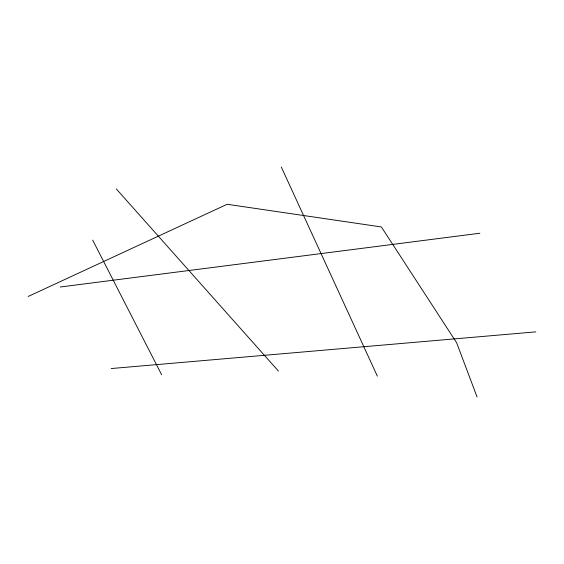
<?xml version="1.0" encoding="UTF-8"?>
<svg xmlns="http://www.w3.org/2000/svg" width="564" height="564" viewBox="0 0 564 564"><rect width="100%" height="100%" fill="white"/><g stroke="black" fill="none" stroke-linecap="round" stroke-linejoin="round"><path stroke-width="0.85" d="M28.2 296.46L227.144 204.274L381.384 226.954L456.621 342.715L477.066 396.964M60.179 287.013L479.879 233.235M111.207 368.546L535.8 331.865M116.304 188.933L278.447 371.091M92.693 240.123L161.642 374.736M281.309 167.036L377.351 376.153"/></g></svg>
